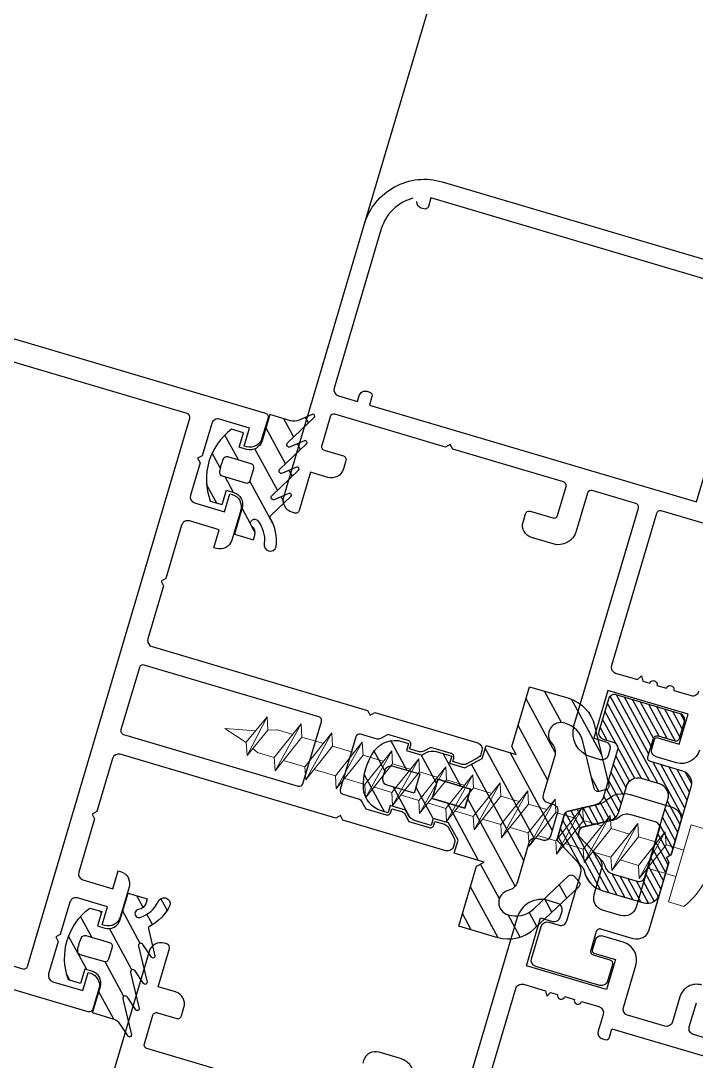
# Model space of a CAD drawing. Header units: millimetres. Extents: x 62878 to 70819, y -67946 to -61850.
# Drawn here: x 67807.5 to 67812.91, y -66171.2 to -66162.87 of the extents above; entities that cross this region are included whole.
import ezdxf

# ---------------------------------------------------------------- set-up
doc = ezdxf.new("R2010")
doc.units = ezdxf.units.MM
doc.layers.add('DOGRAMA', color=171, linetype='Continuous', lineweight=0)
pattern_1 = [(118.5057849383402, (67769.91463921414, -66271.59803106532), (-0.1395045678384407, -0.07576303882639554), [])]

# ---------------------------------------------------------------- blocks, each defined once
blk = doc.blocks.new('a2we')
at = {"lineweight": 5, "ltscale": 0.5}
for p, q in [((-196.0144480926461, -415.2868589025547), (-196.5925912144022, -417.2488821181558)), ((-196.0144480926461, -415.2868589025547), (-195.4639709594615, -417.7110762494052)), ((-197.5747968978259, -417.6063757508618), (-196.5747276986959, -417.2423803302317)), ((-196.5747276986959, -417.2423803302317), (-194.1582851917165, -418.2620245979042)), ((-194.1582851917165, -418.2620245979042), (-197.5747968978259, -417.6063757508618)), ((-195.1583543907882, -418.6260200186506), (-197.5747968978259, -417.6063757508618)), ((-196.8896500078097, -417.895480952812), (-197.0961171580722, -418.3448917148726)), ((-194.1582851917165, -418.2620245979042), (-195.1583543907882, -418.6260200186506)), ((-197.1143788935161, -419.7428166739272), (-197.1143788935161, -418.4283854465556)), ((-195.1583543907882, -418.6260200186506), (-194.9264251741961, -419.2953524503964)), ((-198.1144480926461, -420.1068120946153), (-197.1143788935161, -419.7428166739268)), ((-197.1143788935161, -419.7428166739268), (-193.9153324771005, -421.0399975355008)), ((-197.1143788935161, -419.7428166739268), (-193.9153324771005, -421.0399975355008)), ((-194.9154016761394, -420.634479622855), (-194.9154016761394, -419.3608343693425)), ((-194.9154016761721, -421.4039929561312), (-198.1144480926461, -420.1068120946153)), ((-193.9153324771005, -421.0399975355008), (-198.1144480926461, -420.1068120946153)), ((-197.1143788935161, -422.2969096404012), (-197.1143788935162, -420.512330007273)), ((-193.9153324771005, -421.0399975355008), (-194.9154016761721, -421.4039929561312)), ((-194.9154016761721, -423.1885725893157), (-194.9154016761721, -421.4039929561312)), ((-198.1144480926461, -422.6609050610894), (-197.1143788935161, -422.2969096404012)), ((-197.1143788935161, -422.2969096404012), (-193.9153324771005, -423.594090501975)), ((-197.1143788935161, -422.2969096404012), (-193.9153324771005, -423.594090501975)), ((-194.9154016761721, -423.9580859226053), (-198.1144480926461, -422.6609050610894)), ((-193.9153324771005, -423.594090501975), (-198.1144480926461, -422.6609050610894)), ((-197.1143788935161, -424.8510026068752), (-197.1143788935162, -423.0664229737469)), ((-193.9153324771005, -423.594090501975), (-194.9154016761721, -423.9580859226053)), ((-194.9154016761721, -425.7426655557898), (-194.9154016761721, -423.9580859226053)), ((-198.1144480926461, -425.2149980275636), (-197.1143788935161, -424.8510026068752)), ((-197.1143788935161, -424.8510026068752), (-193.9153324771005, -426.1481834684492)), ((-197.1143788935161, -424.8510026068752), (-193.9153324771005, -426.1481834684492)), ((-194.9154016761721, -426.5121788890793), (-198.1144480926461, -425.2149980275636)), ((-193.9153324771005, -426.1481834684492), (-198.1144480926461, -425.2149980275636)), ((-197.1143788935161, -427.3050955733496), (-197.1143788935162, -425.6205159402211)), ((-193.9153324771005, -426.1481834684492), (-194.9154016761721, -426.5121788890793)), ((-194.9154016761721, -428.1967585222638), (-194.9154016761721, -426.5121788890793)), ((-198.1144480926461, -427.669090994038), (-197.1143788935161, -427.3050955733496)), ((-197.1143788935161, -427.3050955733496), (-193.9153324771005, -428.6022764349236)), ((-197.1143788935161, -427.3050955733496), (-193.9153324771005, -428.6022764349236)), ((-194.9154016761721, -428.9662718555534), (-198.1144480926461, -427.669090994038)), ((-193.9153324771005, -428.6022764349236), (-198.1144480926461, -427.669090994038)), ((-197.1143788935161, -429.5591885398237), (-197.1143788935161, -428.0237477951896)), ((-193.9153324771005, -428.6022764349236), (-194.9154016761721, -428.9662718555534)), ((-194.9154016761721, -430.450851488738), (-194.9154016761721, -428.9662718555534)), ((-198.1144480926461, -429.9231839605702), (-197.1143788935161, -429.5591885398237)), ((-194.9154016761721, -431.2203648220857), (-198.1144480926461, -429.9231839605702)), ((-193.9153324771005, -430.8563694013976), (-198.1144480926461, -429.9231839605702)), ((-197.1143788935161, -429.5591885398237), (-193.9153324771005, -430.8563694013976)), ((-197.1143788935161, -429.5591885398237), (-193.9153324771005, -430.8563694013976)), ((-197.1143788935161, -431.8132815063559), (-197.1143788935161, -430.2778407616635)), ((-193.9153324771005, -430.8563694013976), (-194.9154016761721, -431.2203648220857)), ((-194.9154016761721, -432.7049444552304), (-194.9154016761721, -431.2203648220857)), ((-198.1144480926461, -432.177276926986), (-197.1143788935161, -431.8132815063559)), ((-194.9154016761721, -433.4744577885599), (-198.1144480926461, -432.177276926986)), ((-193.9153324771005, -433.1104623678716), (-198.1144480926461, -432.177276926986)), ((-197.1143788935161, -431.8132815063559), (-193.9153324771005, -433.1104623678716)), ((-197.1143788935161, -431.8132815063559), (-193.9153324771005, -433.1104623678716)), ((-197.1143788935161, -434.0673744728301), (-197.1143788935161, -432.5319337281958)), ((-193.9153324771005, -433.1104623678716), (-194.9154016761721, -433.4744577885599)), ((-198.1144480926461, -434.4313698935184), (-197.1143788935161, -434.0673744728301)), ((-197.1143788935161, -434.0673744728301), (-193.9153324771005, -435.364555334404)), ((-197.1143788935161, -434.0673744728301), (-193.9153324771005, -435.364555334404)), ((-194.9154016761721, -434.9590374217446), (-194.9154016761721, -433.4744577885599)), ((-194.9154016761721, -435.7285507550341), (-198.1144480926461, -434.4313698935184)), ((-193.9153324771005, -435.364555334404), (-198.1144480926461, -434.4313698935184)), ((-197.1143788935161, -436.3642339800811), (-197.1143788935161, -434.7860266946118)), ((-193.9153324771005, -435.364555334404), (-194.9154016761721, -435.7285507550341)), ((-194.9154016761721, -437.2558969289955), (-194.9154016761721, -435.7285507550341)), ((-198.1144480926461, -436.7282294008277), (-197.1143788935161, -436.3642339800811)), ((-194.9154016761721, -438.0254102623434), (-198.1144480926461, -436.7282294008277)), ((-193.9153324771005, -437.6614148416551), (-198.1144480926461, -436.7282294008277)), ((-197.1143788935161, -436.3642339800811), (-193.9153324771005, -437.6614148416551)), ((-197.1143788935161, -436.3642339800811), (-193.9153324771005, -437.6614148416551)), ((-197.1143788935161, -438.6610934873901), (-197.1143788935161, -437.1337473134849)), ((-193.9153324771005, -437.6614148416551), (-194.9154016761721, -438.0254102623434)), ((-194.9154016761721, -439.5527564362646), (-194.9154016761721, -438.0254102623434)), ((-198.1144480926461, -439.0250889080787), (-197.1143788935161, -438.6610934873901)), ((-194.9154016761721, -440.3222697695944), (-198.1144480926461, -439.0250889080787)), ((-193.9153324771005, -439.9582743489061), (-198.1144480926461, -439.0250889080787)), ((-197.1143788935161, -438.6610934873901), (-193.9153324771005, -439.9582743489061)), ((-197.1143788935161, -438.6610934873901), (-193.9153324771005, -439.9582743489061)), ((-197.1143788935161, -440.9579529946993), (-197.1143788935161, -439.430606820736)), ((-193.9153324771005, -439.9582743489061), (-194.9154016761721, -440.3222697695944)), ((-194.9154016761721, -441.849615943574), (-194.9154016761721, -440.3222697695944)), ((-198.1144480926461, -441.3219484153295), (-197.1143788935161, -440.9579529946993)), ((-194.9154016761721, -442.6191292769035), (-198.1144480926461, -441.3219484153295)), ((-193.9153324771005, -442.2551338562151), (-198.1144480926461, -441.3219484153295)), ((-197.1143788935161, -440.9579529946993), (-193.9153324771005, -442.2551338562151)), ((-197.1143788935161, -443.2537258831643), (-197.1143788935161, -441.7274663280053)), ((-193.9153324771005, -442.2551338562151), (-194.9154016761721, -442.6191292769035)), ((-198.1144480926461, -443.6177213039109), (-197.1143788935161, -443.2537258831643)), ((-197.1143788935161, -443.2537258831643), (-193.9153324771005, -444.5509067447383)), ((-194.9154016761721, -444.1453888320787), (-194.9154016761721, -442.6191292769035)), ((-194.9154016761721, -444.9149021654266), (-198.1144480926461, -443.6177213039109)), ((-193.9153324771005, -444.5509067447383), (-198.1144480926461, -443.6177213039109)), ((-197.1143788935161, -445.5538642814245), (-197.1143788935161, -444.0232392165685)), ((-193.9153324771005, -444.5509067447383), (-194.9154016761721, -444.9149021654266)), ((-194.9154016761721, -446.4455272302989), (-194.9154016761721, -444.9149021654266)), ((-198.1144480926461, -445.9178597020545), (-197.1143788935161, -445.5538642814245)), ((-193.9153324771005, -446.8510451429402), (-198.1144480926461, -445.9178597020545)), ((-194.9154016761721, -447.2150405636282), (-198.1144480926461, -445.9178597020545)), ((-197.1143788935161, -445.5538642814245), (-193.9153324771005, -446.8510451429402)), ((-197.1143788935161, -445.5538642814245), (-193.9153324771005, -446.8510451429402)), ((-197.1143788935161, -447.8540026795677), (-197.1143788935161, -446.3233776147298)), ((-193.9153324771005, -446.8510451429402), (-194.9154016761721, -447.2150405636282)), ((-194.9154016761721, -448.7456656284821), (-194.9154016761721, -447.2150405636282)), ((-197.1143788935161, -447.8540026795677), (-198.1144480926461, -448.2179981003141)), ((-194.9154016761721, -449.5151789618299), (-198.1144480926461, -448.2179981003141)), ((-198.1144480926461, -448.2179981003141), (-193.9153324771005, -449.1511835411412)), ((-193.9153324771005, -449.1511835411412), (-197.1143788935161, -447.8540026795677)), ((-197.1143788935161, -450.1541410778275), (-197.1143788935161, -448.6235160129718)), ((-193.9153324770423, -449.1511835411412), (-194.9154016761721, -449.5151789618299)), ((-194.9154016761723, -451.0458040266858), (-194.9154016761721, -449.5151789618299)), ((-198.1144480926461, -450.5181364984577), (-197.1143788935161, -450.1541410778275)), ((-194.9154016761721, -451.8153173600317), (-198.1144480926461, -450.5181364984577)), ((-193.9153324770423, -451.4513219393434), (-198.1144480926461, -450.5181364984577)), ((-197.1143788935161, -450.1541410778275), (-193.9153324770423, -451.4513219393434)), ((-197.1143788935161, -453.2868589025547), (-197.1143788935162, -450.9236544111328)), ((-193.9153324770423, -451.4513219393434), (-194.9154016761721, -451.8153173600317)), ((-194.9154016761721, -453.2868589025547), (-194.9154016761721, -451.8153173600317)), ((-192.7980524524961, -453.2868589025547), (-199.230843732796, -453.2868589025547)), ((-199.230843732796, -454.5827171301502), (-199.230843732796, -453.2868589025547)), ((-192.7980524524961, -454.5827171301502), (-192.7980524524961, -453.2868589025547))]:
    blk.add_line(p, q, dxfattribs=at)
blk.add_lwpolyline([(-196.4690204826777, -455.6637351848848), (-196.1125089353335, -455.3998333582319), (-195.9163872499585, -455.3998333582319), (-195.5598757026143, -455.6637351848848)], dxfattribs=at)
for centre, radius, start, end in [((-196.9143788935627, -418.4283854465556), 0.2, 155.3251238657465, 180), ((-195.115401676151, -419.3608343693425), 0.2, 0, 19.11162363728389), ((-195.6603624057317, -449.5292358589606), 6.187568978619671, 234.757305859688, 262.4904896380407), ((-196.3685337795604, -449.5292358589606), 6.187568978619673, 277.5095103619591, 305.2426941403116)]:
    blk.add_arc(centre, radius, start, end, dxfattribs=at)

msp = doc.modelspace()

# ---------------------------------------------------------------- hatches: boundary and pattern name
at = {"layer": 'DOGRAMA', "lineweight": -2}
h = msp.add_hatch(dxfattribs=at)
h.set_pattern_fill('ANSI31', color=256, scale=0.05, angle=73.50578493834035, style=0)
h.set_pattern_definition(pattern_1)
edge = h.paths.add_edge_path()
edge.add_arc((67809.68961592056, -66165.9777249151), 0.09999999992222955, 253.5057849337784, 293.5057849342465, ccw=False)
edge.add_line((67809.6612240671, -66166.07360975561), (67809.49526852008, -66166.02446970859))
edge.add_line((67809.49526852008, -66166.02446970859), (67809.43280644243, -66166.23541635787))
edge.add_arc((67809.33692160182, -66166.20702450436), 0.1000000000287398, 253.50578493435978, 343.50578492636527, ccw=False)
edge.add_line((67809.30852974832, -66166.30290934497), (67809.25099884399, -66166.2858742329))
edge.add_line((67809.25099884399, -66166.2858742329), (67809.28506906817, -66166.17081242421))
edge.add_line((67809.28506906817, -66166.17081242421), (67809.18918422761, -66166.14242057072))
edge.add_arc((67809.48754802952, -66166.54364250645), 0.5000000000065676, 126.6358872901289, 200.3756825817222)
edge.add_line((67809.01883310667, -66166.71772961428), (67809.11471794726, -66166.74612146775))
edge.add_line((67809.11471794726, -66166.74612146775), (67809.14878817147, -66166.63105965902))
edge.add_line((67809.14878817147, -66166.63105965902), (67809.20631907583, -66166.64809477112))
edge.add_arc((67809.17792722235, -66166.7439796117), 0.0999999999786175, -16.494215064747323, 73.50578493525268, ccw=False)
edge.add_line((67809.27381206292, -66166.77237146518), (67809.21134998524, -66166.9833181145))
edge.add_line((67809.21134998524, -66166.9833181145), (67809.36426233986, -66167.02859602432))
edge.add_line((67809.36426233986, -66167.02859602432), (67809.37547127166, -66166.99074126991))
edge.add_arc((67809.31314612529, -66166.97228656508), 0.06500000000156753, 343.5057848824346, 411.9151203902373)
edge.add_arc((67809.37340371912, -66166.89539542605), 0.03268943071076953, 38.07550580081181, 231.9151204704017, ccw=False)
edge.add_arc((67809.20996002339, -66167.02681267628), 0.2424115900458123, -6.80352085671791, 38.703251548721994, ccw=False)
edge.add_arc((67809.49899252698, -66167.06846095753), 0.05002797728253574, 165.0203900074541, 342.5336263049765)
edge.add_arc((67809.1774307307, -66167.04045052553), 0.3717812401446631, 353.3542853614044, 390.0058058513654)
edge.add_arc((67809.51794172946, -66166.84707029485), 0.01999999997603358, 133.5057850011289, 201.891447896467, ccw=False)
edge.add_line((67809.50417317325, -66166.83256419755), (67809.66376804523, -66166.6810836915))
edge.add_arc((67809.65344162805, -66166.6702041185), 0.01500000000583221, 313.5057850233364, 473.5057850326466)
edge.add_line((67809.64745900314, -66166.65644882138), (67809.53455220428, -66166.70555565036))
edge.add_arc((67809.5265753711, -66166.68721525418), 0.01999999999477411, 133.505784915031, 293.50578493956186, ccw=False)
edge.add_line((67809.51280681489, -66166.67270915683), (67809.72623012285, -66166.47013704223))
edge.add_arc((67809.71590370571, -66166.4592574692), 0.01499999999688753, 313.5057848258585, 473.5057849085336)
edge.add_line((67809.70992108084, -66166.44550217206), (67809.59701428196, -66166.49460900108))
edge.add_arc((67809.58903744878, -66166.47626860486), 0.0200000000214629, 133.505784973967, 293.5057849063079, ccw=False)
edge.add_line((67809.57526889256, -66166.46176250753), (67809.78869220051, -66166.25919039291))
edge.add_arc((67809.77836578336, -66166.24831081992), 0.01499999998579632, 313.5057849427054, 473.5057848575618)
edge.add_line((67809.7723831585, -66166.23455552278), (67809.65947635962, -66166.28366235178))
edge.add_arc((67809.65149952646, -66166.2653219556), 0.0199999999889702, 133.5057848545578, 293.50578490133296, ccw=False)
edge.add_line((67809.63773097028, -66166.25081585825), (67809.85115427818, -66166.04824374363))
edge.add_arc((67809.84082786104, -66166.03736417061), 0.01499999999688753, 313.5057848258585, 473.5057849085336)
edge.add_line((67809.83484523617, -66166.02360887347), (67809.72950008643, -66166.06942689598))
edge = h.paths.add_edge_path(flags=16)
edge.add_line((67809.11331491469, -66166.5162641247), (67809.30183031774, -66166.57208422796))
edge.add_arc((67809.31034787378, -66166.5433187758), 0.02999999997338046, 253.505784938319, 343.505784938319)
edge.add_line((67809.33911332593, -66166.55183633184), (67809.36750517943, -66166.45595149124))
edge.add_arc((67809.33873972723, -66166.44743393519), 0.03000000001937126, 343.5057849353427, 433.5057849353427)
edge.add_line((67809.34725728328, -66166.41866848299), (67809.1587418803, -66166.36284837978))
edge.add_arc((67809.1502243242, -66166.39161383199), 0.03000000004571902, 73.50578486328814, 155.7393506955099)
edge.add_arc((67809.48754802941, -66166.54364250638), 0.3999999999514723, 155.7393507710862, 171.2722191070513)
edge.add_arc((67809.12183247073, -66166.48749867249), 0.03000000001860642, 171.2722191614472, 253.5057849698818)
h = msp.add_hatch(dxfattribs=at)
h.set_pattern_fill('ANSI31', color=256, scale=0.05, angle=73.50578493834035, style=0)
h.set_pattern_definition(pattern_1)
edge = h.paths.add_edge_path(flags=16)
edge.add_arc((67810.4490998509, -66168.94548451819), 0.05000000000404103, 163.5057849616035, 253.5057849663379, ccw=False)
edge.add_line((67810.4011574306, -66168.93128859147), (67810.41819254271, -66168.8737576871))
edge.add_arc((67810.46613496299, -66168.88795361383), 0.04999999997613487, 73.50578492489097, 163.5057849568691, ccw=False)
edge.add_line((67810.48033088974, -66168.84001119355), (67810.69607178104, -66168.90389286388))
edge.add_line((67810.69607178104, -66168.90389286388), (67810.6506448155, -66169.05730860886))
edge.add_line((67810.6506448155, -66169.05730860886), (67810.43490392418, -66168.9934269385))
h.paths.add_polyline_path([(67810.7944720764, -66169.09989638907), (67810.83989904198, -66168.94648064412), (67811.1035823536, -66169.02455824122), (67811.05815538803, -66169.17797398615)], flags=16)
edge = h.paths.add_edge_path()
edge.add_arc((67810.49630204211, -66168.83431113315), 0.1999999999904152, 73.50578493362269, 144.0720038200818, ccw=False)
edge.add_line((67810.5530857491, -66168.64254145198), (67810.60707317051, -66168.65852732574))
edge.add_line((67810.60707317051, -66168.65852732574), (67810.59003805838, -66168.71605823011))
edge.add_line((67810.59003805838, -66168.71605823011), (67810.71304322736, -66168.75248051246))
edge.add_line((67810.71304322736, -66168.75248051246), (67810.75120944285, -66168.73175295843))
edge.add_arc((67810.79893419176, -66168.81962985161), 0.1000000000705205, 73.50578494146151, 118.50578494012899, ccw=False)
edge.add_line((67810.82732604526, -66168.72374501095), (67810.95225859663, -66168.76073799828))
edge.add_line((67810.95225859663, -66168.76073799828), (67810.93522348456, -66168.81826890264))
edge.add_line((67810.93522348456, -66168.81826890264), (67811.05822865348, -66168.85469118501))
edge.add_line((67811.05822865348, -66168.85469118501), (67811.197065268, -66168.77929090259))
edge.add_line((67811.197065268, -66168.77929090259), (67811.2278091796, -66168.67546270172))
edge.add_line((67811.2278091796, -66168.67546270172), (67811.46752128113, -66168.74644233544))
edge.add_line((67811.46752128113, -66168.74644233544), (67811.43377478755, -66168.68430398837))
edge.add_line((67811.43377478755, -66168.68430398837), (67811.57573405499, -66168.20487978542))
edge.add_line((67811.57573405499, -66168.20487978542), (67811.8890783925, -66168.29766219466))
edge.add_arc((67811.80390283205, -66168.58531671643), 0.2999999999916648, 13.505784937839792, 73.50578493840902, ccw=False)
edge.add_line((67812.09560673565, -66168.51525365468), (67812.21034249931, -66168.99295002293))
edge.add_arc((67812.18117210893, -66168.99995632909), 0.03000000001352556, -76.49421510302642, 13.505784896973694, ccw=False)
edge.add_line((67812.18817841509, -66169.02912671947), (67812.12983763439, -66169.04313933181))
edge.add_arc((67812.1228313282, -66169.01396894145), 0.03000000000617307, 193.5057849510208, 283.5057849575115, ccw=False)
edge.add_line((67812.09366093783, -66169.02097524764), (67812.00319573074, -66168.64432807577))
edge.add_arc((67811.80872646166, -66168.6910367836), 0.2000000000030296, 13.50578493583959, 75.42538227566759)
edge.add_arc((67811.82615298673, -66168.59190506896), 0.09999999998971092, 70.79093733331281, 223.5057849382979)
edge.add_arc((67811.68109201342, -66168.72959063112), 0.100000000013419, -16.494215017673014, 43.50578497970679, ccw=False)
edge.add_line((67811.77697685403, -66168.75798248453), (67811.6841937193, -66169.07132927196))
edge.add_arc((67811.7321361396, -66169.08552519866), 0.04999999999990947, 163.505784982327, 253.505784982327)
edge.add_line((67811.7179402129, -66169.13346761897), (67811.76586837968, -66169.14765932522))
edge.add_arc((67811.75167245296, -66169.19560174551), 0.04999999999008795, -16.494215054385506, 73.50578496160352, ccw=False)
edge.add_line((67811.79961487325, -66169.20979767224), (67811.74283116624, -66169.40156735343))
edge.add_arc((67811.69488874593, -66169.38737142671), 0.05000000000404103, 253.5057849663379, 343.50578496633796, ccw=False)
edge.add_line((67811.68069281921, -66169.43531384702), (67811.63276465243, -66169.42112214077))
edge.add_arc((67811.61856872568, -66169.4690645611), 0.05000000002625723, 73.50578493909426, 163.5057849231052)
edge.add_line((67811.57062630536, -66169.45486863433), (67811.47784317072, -66169.7682154217))
edge.add_arc((67811.38195833014, -66169.7398235682), 0.09999999999670213, 283.505784931786, 343.5057849296254, ccw=False)
edge.add_arc((67811.42866703797, -66169.9342928373), 0.1000000000173635, 103.5057849379459, 256.2206325363982)
edge.add_arc((67811.46802421985, -66169.84165487073), 0.1999999999777871, 251.5861876029127, 313.5057849469077)
edge.add_line((67811.60570978196, -66169.98671584405), (67811.88666319748, -66169.72004709058))
edge.add_arc((67811.90731603181, -66169.74180623659), 0.03000000001273768, 43.50578496491289, 133.5057849447552, ccw=False)
edge.add_line((67811.92907517782, -66169.72115340225), (67811.97038084645, -66169.76467169428))
edge.add_arc((67811.94862170046, -66169.78532452857), 0.02999999997212928, -46.49421511571802, 43.50578490341479, ccw=False)
edge.add_line((67811.96927453474, -66169.80708367458), (67811.6129452264, -66170.14529594478))
edge.add_arc((67811.40641688324, -66169.92770448474), 0.3000000000150329, 253.5057849399872, 313.50578493829795, ccw=False)
edge.add_line((67811.32124132279, -66170.21535900654), (67811.0078969853, -66170.12257659729))
edge.add_line((67811.0078969853, -66170.12257659729), (67811.1498562527, -66169.6431523943))
edge.add_line((67811.1498562527, -66169.6431523943), (67811.21199459973, -66169.60940590074))
edge.add_line((67811.21199459973, -66169.60940590074), (67810.97228249823, -66169.53842626706))
edge.add_line((67810.97228249823, -66169.53842626706), (67811.00302640989, -66169.43459806619))
edge.add_line((67811.00302640989, -66169.43459806619), (67810.92762612746, -66169.29576145172))
edge.add_line((67810.92762612746, -66169.29576145172), (67810.80462095849, -66169.25933916938))
edge.add_line((67810.80462095849, -66169.25933916938), (67810.78758584641, -66169.31687007374))
edge.add_line((67810.78758584641, -66169.31687007374), (67810.66265329503, -66169.2798770864))
edge.add_arc((67810.69104514855, -66169.18399224582), 0.1000000000008337, 208.5057849227588, 253.5057849216309, ccw=False)
edge.add_line((67810.6031682554, -66169.23171699466), (67810.58244070134, -66169.19355077916))
edge.add_line((67810.58244070134, -66169.19355077916), (67810.45943553234, -66169.15712849685))
edge.add_line((67810.45943553234, -66169.15712849685), (67810.44240042026, -66169.21465940117))
edge.add_line((67810.44240042026, -66169.21465940117), (67810.38841299887, -66169.19867352741))
edge.add_arc((67810.44519670584, -66169.00690384622), 0.1999999999990942, 182.9395660567313, 253.50578493880352, ccw=False)
edge.add_arc((67810.71534077701, -66168.9930319025), 0.4705000000156521, 144.0720038220609, 182.9395660567317, ccw=False)
at = {"layer": 'DOGRAMA', "lineweight": -2, "ltscale": 5}
h = msp.add_hatch(dxfattribs=at)
h.set_pattern_fill('ANSI31', color=256, scale=0.015, angle=73.50578493834035, style=0)
h.set_pattern_definition([(118.5057849383402, (67769.91463921414, -66271.59803106532), (-0.0418513703515322, -0.02272891164791872), [])])
edge = h.paths.add_edge_path(flags=16)
edge.add_line((67811.97516932923, -66169.35191972734), (67811.96742484556, -66169.37807436314))
edge.add_arc((67811.99619029774, -66169.38659191919), 0.03000000000541819, 163.505784927452, 223.5057849245975)
edge.add_line((67811.97443115173, -66169.4072447535), (67812.15366908867, -66169.5960839404))
edge.add_arc((67812.08113860196, -66169.66492672138), 0.09999999997603042, 15.646826784059613, 43.50578489658159, ccw=False)
edge.add_arc((67812.27372709429, -66169.61098534017), 0.09999999997439912, 195.6468268287003, 253.5057849432473)
edge.add_line((67812.24533524082, -66169.70687018074), (67812.43728926434, -66169.76370847218))
edge.add_arc((67812.4514851911, -66169.71576605186), 0.05000000002625723, 253.5057849390942, 343.5057849390943)
edge.add_line((67812.49942761142, -66169.7299619786), (67812.68397465907, -66169.10671051474))
edge.add_arc((67812.58808981848, -66169.07831866127), 0.09999999998843902, 343.5057849456144, 433.5057849479817)
edge.add_line((67812.61648167195, -66168.98243382067), (67812.47247006875, -66168.939791456))
edge.add_arc((67812.44407821525, -66169.03567629661), 0.1000000000246083, 73.50578493435984, 163.5057849343598)
edge.add_line((67812.34819337464, -66169.00728444311), (67812.28820258958, -66169.20988505404))
edge.add_arc((67812.19231774897, -66169.18149320057), 0.1000000000163452, 283.5057849561073, 343.5057849503489, ccw=False)
edge.add_line((67812.21567210292, -66169.2787278351), (67811.9969284753, -66169.33126689304))
edge.add_arc((67812.00393478143, -66169.36043728345), 0.03000000003502755, 103.5057848299453, 163.505784828749)
edge = h.paths.add_edge_path()
edge.add_line((67812.52357540501, -66168.76719874293), (67812.5675827779, -66168.61857724))
edge.add_arc((67812.59634823004, -66168.62709479603), 0.02999999995529582, 73.50578495707668, 163.5057849570768, ccw=False)
edge.add_line((67812.60486578607, -66168.59832934389), (67812.73910456296, -66168.63807793875))
edge.add_arc((67812.747622119, -66168.60931248659), 0.02999999998733354, 253.5057849462097, 343.505784938319)
edge.add_line((67812.77638757115, -66168.61783004263), (67812.81613616603, -66168.4835912658))
edge.add_arc((67812.76819374574, -66168.46939533904), 0.05000000000248263, 343.5057849136364, 433.505784908902)
edge.add_line((67812.7823896725, -66168.42145291876), (67812.2694057753, -66168.26955650261))
edge.add_arc((67812.25520984856, -66168.3174989229), 0.04999999999421951, 73.50578494561447, 163.5057849408801)
edge.add_line((67812.20726742828, -66168.30330299617), (67812.13060942391, -66168.56219206576))
edge.add_arc((67812.17855184419, -66168.57638799252), 0.04999999998852955, 163.5057849089019, 253.5057849089019)
edge.add_line((67812.16435591743, -66168.6243304128), (67812.2458580319, -66168.64846348827))
edge.add_arc((67812.23166210519, -66168.69640590856), 0.04999999999008795, -16.494215054385506, 73.50578496160352, ccw=False)
edge.add_line((67812.27960452548, -66168.7106018353), (67812.16896339509, -66169.08425856601))
edge.add_arc((67812.07307855447, -66169.0558667125), 0.1000000000287398, 283.5057849278917, 343.50578492636527, ccw=False)
edge.add_line((67812.09643290838, -66169.15310134707), (67811.8776892808, -66169.205640405))
edge.add_arc((67811.88469558697, -66169.23481079537), 0.03000000001692407, 103.5057849239973, 163.5057849353427)
edge.add_line((67811.85593013477, -66169.22629323932), (67811.79900951829, -66169.41852529075))
edge.add_arc((67811.82777497043, -66169.42704284676), 0.02999999995116427, 163.5057849837252, 223.5057849809711)
edge.add_line((67811.80601582448, -66169.44769568105), (67811.99182838417, -66169.64346167402))
edge.add_arc((67811.91929789748, -66169.71230445523), 0.1000000001257629, 13.01711329018849, 43.505784999078685, ccw=False)
edge.add_arc((67812.21158874729, -66169.64473183375), 0.1999999999676757, 193.0171132199169, 253.5057849312554)
edge.add_line((67812.1548050403, -66169.83650151489), (67812.49058632475, -66169.93592758653))
edge.add_arc((67812.51897817825, -66169.84004274594), 0.09999999999670213, 253.5057849296254, 343.5057849296254)
edge.add_line((67812.61486301884, -66169.86843459944), (67812.69152102328, -66169.60954552983))
edge.add_line((67812.69152102328, -66169.60954552983), (67812.67127312708, -66169.57226252161))
edge.add_line((67812.67127312708, -66169.57226252161), (67812.70855613533, -66169.55201462547))
edge.add_line((67812.70855613533, -66169.55201462547), (67812.8703897002, -66169.00547103409))
edge.add_arc((67812.77450485958, -66168.97707918062), 0.1000000000163452, 343.5057849503489, 433.5057849503489)
edge.add_line((67812.80289671305, -66168.88119434), (67812.54382330115, -66168.80448175117))
edge.add_arc((67812.55234085719, -66168.77571629899), 0.03000000000128663, 163.505784927452, 253.50578495410042, ccw=False)
at = {"layer": 'DOGRAMA', "lineweight": -2}
h = msp.add_hatch(dxfattribs=at)
h.set_pattern_fill('ANSI31', color=256, scale=0.05, angle=73.50578493834035, style=0)
h.set_pattern_definition(pattern_1)
edge = h.paths.add_edge_path()
edge.add_arc((67808.21323953939, -66170.96373662585), 0.09999999999256444, 33.50578494434943, 73.50578494561447)
edge.add_line((67808.24163139286, -66170.86785178527), (67808.07567584582, -66170.81871173823))
edge.add_line((67808.07567584582, -66170.81871173823), (67808.1381379235, -66170.60776508895))
edge.add_arc((67808.0422530829, -66170.57937323547), 0.1000000000065236, 343.5057849399872, 433.5057849399872)
edge.add_line((67808.07064493638, -66170.48348839486), (67808.01311403204, -66170.46645328276))
edge.add_line((67808.01311403204, -66170.46645328276), (67807.97904380786, -66170.58151509147))
edge.add_line((67807.97904380786, -66170.58151509147), (67807.88315896728, -66170.55312323799))
edge.add_arc((67808.35187389006, -66170.3790361301), 0.4999999999694779, 126.63588729778041, 200.3756825902973, ccw=False)
edge.add_line((67808.05351008812, -66169.97781419444), (67808.1493949288, -66170.00620604792))
edge.add_line((67808.1493949288, -66170.00620604792), (67808.11532470462, -66170.12126785667))
edge.add_line((67808.11532470462, -66170.12126785667), (67808.17285560892, -66170.13830296874))
edge.add_arc((67808.20124746242, -66170.04241812816), 0.09999999999670213, 253.5057849296254, 343.5057849296254)
edge.add_line((67808.297132303, -66170.07080998165), (67808.35959438069, -66169.85986333233))
edge.add_line((67808.35959438069, -66169.85986333233), (67808.51250673528, -66169.90514124218))
edge.add_line((67808.51250673528, -66169.90514124218), (67808.50129780345, -66169.94299599661))
edge.add_arc((67808.43897265705, -66169.92454129185), 0.0650000000088159, 275.0964494402273, 343.50578495121465, ccw=False)
edge.add_arc((67808.44765066056, -66170.02184451447), 0.0326894307303511, 95.09644946114241, 288.9360640781679)
edge.add_arc((67808.38210997747, -66169.82262414861), 0.2424115900222609, 288.308318314354, 333.8150907226009)
edge.add_arc((67808.64722104021, -66169.94505981277), 0.05002797729027769, -15.522056414583403, 161.9911798701034, ccw=False)
edge.add_arc((67808.36225043534, -66169.79347377291), 0.3717812401679507, 297.00576401502235, 333.65728450460523, ccw=False)
edge.add_arc((67808.54257476146, -66170.14107525637), 0.01999999997139762, 125.1201219703215, 193.5057848623985)
edge.add_line((67808.52312783457, -66170.14574612712), (67808.57451636504, -66170.35969959355))
edge.add_arc((67808.55993116986, -66170.36320274662), 0.01499999999798878, -146.4942150756916, 13.505784876440828, ccw=False)
edge.add_line((67808.5474237185, -66170.37148306427), (67808.47945687268, -66170.26881888478))
edge.add_arc((67808.46278027089, -66170.27985930833), 0.01999999998634531, 33.5057849974238, 193.5057849434693)
edge.add_line((67808.443333344, -66170.28453017911), (67808.51205428735, -66170.57064624285))
edge.add_arc((67808.49746909217, -66170.57414939595), 0.01500000000478579, -146.49421504500788, 13.505784984535126, ccw=False)
edge.add_line((67808.48496164082, -66170.5824297136), (67808.41699479503, -66170.4797655341))
edge.add_arc((67808.40031819322, -66170.49080595761), 0.01999999998241321, 33.50578490488935, 193.5057849029339)
edge.add_line((67808.38087126633, -66170.49547682838), (67808.44959220971, -66170.78159289218))
edge.add_arc((67808.43500701453, -66170.78509604523), 0.01499999999459027, -146.49421512203952, 13.505784822393707, ccw=False)
edge.add_line((67808.42249956317, -66170.79337636287), (67808.35453271735, -66170.69071218336))
edge.add_arc((67808.33785611556, -66170.7017526069), 0.01999999997831235, 33.50578496266294, 193.5057849937406)
edge.add_line((67808.31840918868, -66170.70642347769), (67808.38713013197, -66170.99253954143))
edge.add_arc((67808.37254493682, -66170.99604269455), 0.01499999997988529, -146.4942150143243, 13.50578506454491, ccw=False)
edge.add_line((67808.36003748549, -66171.0043230122), (67808.29662254846, -66170.90853450817))
edge = h.paths.add_edge_path(flags=16)
edge.add_line((67808.02306774087, -66170.19824200355), (67808.21158314387, -66170.25406210679))
edge.add_arc((67808.20306558783, -66170.28282755894), 0.02999999997338046, -16.494215053790185, 73.50578493831898, ccw=False)
edge.add_line((67808.23183104, -66170.29134511498), (67808.20343918653, -66170.38722995558))
edge.add_arc((67808.17467373435, -66170.37871239954), 0.03000000000128663, 253.50578495410042, 343.5057849541004, ccw=False)
edge.add_line((67808.16615617831, -66170.40747785172), (67807.97764077527, -66170.35165774846))
edge.add_arc((67807.98615833133, -66170.3228922963), 0.02999999998164358, 171.2722190431317, 253.5057848850222, ccw=False)
edge.add_arc((67808.35187389005, -66170.37903613012), 0.3999999999459316, 155.7393507729865, 171.2722191091116, ccw=False)
edge.add_arc((67808.0145501848, -66170.22700745572), 0.02999999999844825, 73.50578489291291, 155.7393507233463, ccw=False)

# ---------------------------------------------------------------- linework, layer by layer
msp.add_line((67810.25406669403, -66164.49705085368), (67822.80434248374, -66122.11231559385), dxfattribs=at)
at = {"layer": 'DOGRAMA', "lineweight": -2, "ltscale": 0.5}
for points in [[(67799.35440138297, -66163.02172170182), (67809.46066358153, -66166.01422305914, -0.4142135623732619), (67809.48091147761, -66166.0515060674), (67809.43264532674, -66166.21451029637, -0.4142135623730951), (67809.30836863269, -66166.28200328349), (67809.28919166455, -66166.2763249128), (67809.33177944476, -66166.13249765192), (67809.09206734327, -66166.06151801819, 0.4142135623730951), (67809.02992899626, -66166.09526451176), (67808.95327099183, -66166.35415358134), (67808.91598798355, -66166.37440147749), (67808.93623587975, -66166.41168448573), (67808.8595778753, -66166.67057355531, 0.4142135623730951), (67808.89332436884, -66166.73271190235), (67809.13303647036, -66166.80369153609), (67809.17562425061, -66166.65986427516), (67809.19480121869, -66166.66554264586, -0.4142135623728953), (67809.26229420584, -66166.78981933995), (67809.19131457209, -66167.02953144143, -0.4142135623729619), (67809.067037878, -66167.09702442853), (67809.0478609099, -66167.09134605784), (67809.09044869011, -66166.94751879695), (67808.85073658865, -66166.87653916325, 0.4142135623731395), (67808.78859824163, -66166.91028565682), (67808.66172668096, -66167.33875572399), (67808.62444367271, -66167.3590036201), (67808.64469156886, -66167.39628662834), (67808.51887563351, -66167.82119164245, 0.4142135623730951), (67808.55262212706, -66167.88332998948), (67810.27854925775, -66168.39438335222), (67810.2987971539, -66168.43166636043), (67810.33608016212, -66168.41141846428), (67811.1606897912, -66168.65558840426, -0.4142135623730951), (67811.19443628474, -66168.71772675132), (67811.18612050342, -66168.7458107709, -0.1989123673795887), (67811.16204045752, -66168.77555329073), (67811.07416356442, -66168.82327803958, -0.1989123673797732), (67811.03610526322, -66168.82728201333), (67810.96007882332, -66168.80477030523), (67810.96859637942, -66168.77600485305, 0.4142135623730951), (67810.94834848329, -66168.73872184483), (67810.78534425425, -66168.69045569388), (67810.72897813829, -66168.72106736705, -0.1989123673797732), (67810.69091983708, -66168.72507134078), (67810.61489339723, -66168.70255963267), (67810.62341095324, -66168.67379418052, 0.4142135623729841), (67810.60316305708, -66168.63651117228), (67810.44015882813, -66168.58824502137), (67810.38379271215, -66168.6188566945, -0.1989123673797501), (67810.34573441098, -66168.62286066824), (67810.22176555076, -66168.58615303341, 0.4142135623729288), (67810.18448254257, -66168.60640092954), (67810.05955838722, -66169.02829422813, 0.4142135623725959), (67810.07980628338, -66169.06557723637), (67810.20377514354, -66169.10228487122, -0.1989123673796753), (67810.23351766338, -66169.12636491707), (67810.26412933652, -66169.18273103303), (67810.4271335655, -66169.23099718394, 0.4142135623736503), (67810.46441657377, -66169.21074928781), (67810.47293412975, -66169.18198383565), (67810.5489605697, -66169.20449554374, -0.1989123673797502), (67810.57870308944, -66169.2285755896), (67810.60931476267, -66169.28494170557), (67810.77231899163, -66169.33320785651, 0.4142135623732063), (67810.80960199988, -66169.31295996039), (67810.81811955592, -66169.28419450817), (67810.89414599584, -66169.30670621629, -0.1989123673796753), (67810.92388851562, -66169.33078626214), (67810.97161326453, -66169.41866315526, -0.1989123673797207), (67810.9756172382, -66169.45672145646), (67810.96730145687, -66169.48480547605, -0.4142135623730951), (67810.9051631098, -66169.51855196961), (67810.08055348074, -66169.27438202963), (67810.0603055846, -66169.23709902143), (67810.0230225764, -66169.25734691755), (67808.29709544571, -66168.74629355482, 0.4142135623730951), (67808.23495709867, -66168.78004004838), (67808.1091411633, -66169.20494506248), (67808.0718581551, -66169.2251929586), (67808.09210605123, -66169.26247596684), (67807.96523449055, -66169.69094603402, 0.4142135623730951), (67807.99898098409, -66169.75308438104), (67808.23869308559, -66169.82406401477), (67808.2812808658, -66169.68023675388), (67808.30045783386, -66169.68591512459, -0.4142135623729619), (67808.367950821, -66169.81019181864), (67808.29697118734, -66170.04990392011, -0.4142135623728953), (67808.17269449323, -66170.11739690723), (67808.15351752512, -66170.11171853654), (67808.1961053054, -66169.96789127564), (67807.95639320386, -66169.89691164193, 0.4142135623730951), (67807.8942548568, -66169.93065813549), (67807.81759685243, -66170.1895472051), (67807.78031384421, -66170.20979510124), (67807.80056174033, -66170.24707810947), (67807.72390373592, -66170.5059671791, 0.4142135623730951), (67807.7576502295, -66170.56810552611), (67807.99736233096, -66170.63908515981), (67808.03995011121, -66170.49525789892), (67808.05912707931, -66170.5009362696, -0.4142135623728953), (67808.12662006641, -66170.62521296371), (67808.07835391548, -66170.7882171927, -0.4142135623729288), (67808.04107090726, -66170.80846508882), (67797.9348087087, -66167.81596373151, -0.4142135623729288)], [(67812.93767239011, -66168.71244650155, -0.4142135623730951), (67812.75125734897, -66168.81368598218), (67812.58825311999, -66168.76541983127, -0.4142135623730951), (67812.55450662642, -66168.70328148424), (67812.57722010923, -66168.62657361176, -0.4142135623730951), (67812.60207544797, -66168.61307501433), (67812.77466816112, -66168.66418035059), (67812.84564779478, -66168.42446824913), (67812.2032193628, -66168.23424283079), (67812.08965194887, -66168.61778219318), (67812.18553678948, -66168.64617404663, -0.4142135623730951), (67812.21928328305, -66168.70831239368), (67812.20508735624, -66168.75625481395, -0.4142135623730951), (67812.14294900926, -66168.79000130754), (67812.06624113675, -66168.76728782475, -0.4142135623730951), (67811.93125516255, -66168.51873443658), (67812.44798689595, -66166.77363033778, 0.4142135623730951), (67812.42773899983, -66166.73634732953), (67812.07775933167, -66166.63271706432, 0.4142135623730951), (67812.04047632348, -66166.65296496048), (67811.9496223923, -66166.95979645036, -0.4142135623730951), (67811.76320735119, -66167.06103593102), (67811.59061463812, -66167.00993059477, -0.4142135623730951), (67811.52312165103, -66166.88565390068), (67811.52880002171, -66166.86647693256), (67811.54299594843, -66166.81853451226, -0.4142135623730951), (67811.58027895668, -66166.79828661612), (67811.76246015384, -66166.85223113773, 0.4142135623730951), (67811.79974316203, -66166.8319832416), (67811.86788361042, -66166.60185962419, 0.4142135623730951), (67811.84763571428, -66166.56457661596), (67810.9607009388, -66166.30195197124), (67810.94045304263, -66166.26466896299), (67810.90317003442, -66166.28491685913), (67810.01623525893, -66166.02229221439, 0.4142135623730951), (67809.97895225073, -66166.04254011055), (67809.91081180237, -66166.27266372796, 0.4142135623730951), (67809.93105969849, -66166.30994673619), (67810.08447544344, -66166.35537370176, -0.4142135623730951), (67810.10472333955, -66166.39265670998), (67810.09052741283, -66166.44059913028), (67810.08484904215, -66166.4597760984, -0.4142135623730951), (67809.96057234803, -66166.52726908552), (67809.82153932915, -66166.48610089796), (67809.730685398, -66166.79293238788, -0.4142135623730951), (67809.69340238982, -66166.81318028398), (67809.6742254217, -66166.80750191328, -0.4142135623730951), (67809.6067324346, -66166.68322521921), (67810.25406669403, -66164.49705085368, -0.4142135623730951), (67810.87545016446, -66164.15958591811), (67813.95335354749, -66165.070964415, -0.4142135623730951)], [(67810.6418355024, -66164.29087323905, 0.2621398995659221), (67810.38830547087, -66164.53679944853), (67810.01069381951, -66165.81206782843, 0.4142135623730951), (67810.04444031307, -66165.87420617549), (67810.19785605802, -66165.91963314106), (67810.21205198474, -66165.87169072079, -0.4142135623730951), (67810.27419033181, -66165.83794422721), (67810.29336729989, -66165.84362259791, -0.4142135623730951), (67810.31361519604, -66165.88090560613), (67810.29374089857, -66165.94802499456), (67812.91139704682, -66166.72312259469), (67813.40257611213, -66165.0643148524), (67810.78491996395, -66164.28921725227), (67810.76504566646, -66164.35633664069, -0.4142135623730951), (67810.72776265824, -66164.37658453682), (67810.7085856901, -66164.37090616612, -0.3618128521052944), (67810.67306077518, -66164.31768758247)], [(67812.95398565062, -66170.5945288264, 0.4142135623730951), (67812.77999827889, -66170.68901900835), (67812.72037538662, -66170.89037717361, -0.4142135623730951), (67812.65823703956, -66170.92412366715), (67812.36099403372, -66170.83610892134, -0.4142135623730951), (67812.32724754018, -66170.77397057433), (67812.42661902736, -66170.43837363225, 0.4142135623730951), (67812.3253795467, -66170.2519585911), (67812.1623753177, -66170.20369244022, 0.4142135623730951), (67812.10023697067, -66170.23743893376), (67812.07752348785, -66170.31414680621, 0.4142135623730951), (67812.09102208528, -66170.33900214505), (67812.26361479837, -66170.39010748129), (67812.19263516465, -66170.6298195828), (67811.55020673267, -66170.43959416445), (67811.66377414663, -66170.05605480206), (67811.7596589872, -66170.08444665557, 0.4142135623730951), (67811.82179733424, -66170.050700162), (67811.83599326099, -66170.0027577417, 0.4142135623730951), (67811.80224676747, -66169.94061939466), (67811.72553889494, -66169.91790591186, 0.4142135623730951), (67811.4769855068, -66170.05289188608), (67810.96025377336, -66171.79799598489, -0.4142135623730951)], [(67809.3984017997, -66171.36681341061), (67808.51146702419, -66171.10418876588, -0.4142135623730951), (67808.49121912807, -66171.06690575766), (67808.55935957642, -66170.83678214022, -0.4142135623730951), (67808.59664258463, -66170.81653424409), (67808.75005832958, -66170.86196120968, 0.4142135623730951), (67808.78734133784, -66170.84171331355), (67808.8015372646, -66170.79377089323), (67808.80721563529, -66170.77459392512, 0.4142135623730951), (67808.73972264814, -66170.65031723105), (67808.60068962931, -66170.60914904349), (67808.6915435605, -66170.30231755358, 0.4142135623730951), (67808.67129566433, -66170.26503454536), (67808.65211869622, -66170.25935617468, 0.4142135623730951), (67808.52784200214, -66170.32684916176), (67807.8805077427, -66172.51302352732, 0.4142135623730951)], [(67813.53078908895, -66171.1824895339), (67812.88836065697, -66170.9922641155, -0.4142135623730951), (67812.85461416343, -66170.9301257685), (67812.9113978704, -66170.73835608728)], [(67810.643597132, -66171.37049911768, 0.4142135623730951), (67810.54235765131, -66171.18408407655), (67810.36976493828, -66171.13297874028, 0.4142135623730951), (67810.24548824417, -66171.20047172741), (67810.23980987348, -66171.2196486955)]]:
    msp.add_lwpolyline(points, format="xyb", dxfattribs=at)
for points in [[(67801.60453222094, -66163.87571889853), (67801.26893527884, -66163.77634741135), (67799.47588875977, -66163.24541975115, 0.4142135623730953), (67799.43860575151, -66163.26566764728), (67798.13825886193, -66167.65719334647, 0.4142135623730951), (67798.15850675802, -66167.69447635474), (67799.95155327712, -66168.2254040149), (67800.28715021918, -66168.3247755021), (67807.51686719997, -66170.46552125487, 0.4142135623730951), (67807.55415020822, -66170.44527335872), (67808.85449709784, -66166.05374765953, 0.4142135623722071), (67808.8342492017, -66166.01646465131)], [(67812.52357540501, -66168.76719874293), (67812.5675827779, -66168.61857724, -0.4142135623730951), (67812.60486578607, -66168.59832934389), (67812.73910456296, -66168.63807793875, 0.4142135623730951), (67812.77638757115, -66168.61783004263), (67812.81613616603, -66168.4835912658, 0.4142135623730951), (67812.7823896725, -66168.42145291876), (67812.2694057753, -66168.26955650261, 0.4142135623730951), (67812.20726742828, -66168.30330299617), (67812.13060942391, -66168.56219206576, 0.4142135623730951), (67812.16435591743, -66168.6243304128), (67812.2458580319, -66168.64846348827, -0.4142135623730951), (67812.27960452548, -66168.7106018353), (67812.16896339509, -66169.08425856601, -0.2679491924311303), (67812.09643290838, -66169.15310134707), (67811.8776892808, -66169.205640405, 0.2679491924310549), (67811.85593013477, -66169.22629323932), (67811.79900951829, -66169.41852529075, 0.2679491924311364), (67811.80601582448, -66169.44769568105), (67811.99182838417, -66169.64346167402, -0.1338222992157564), (67812.01672818082, -66169.68978024797, 0.2702358223096737), (67812.1548050403, -66169.83650151489), (67812.49058632475, -66169.93592758653, 0.4142135623730951), (67812.61486301884, -66169.86843459944), (67812.69152102328, -66169.60954552983), (67812.67127312708, -66169.57226252161), (67812.70855613533, -66169.55201462547), (67812.8703897002, -66169.00547103409, 0.4142135623730951), (67812.80289671305, -66168.88119434), (67812.54382330115, -66168.80448175117, -0.4142135623731091)], [(67811.97516932923, -66169.35191972734), (67811.96742484556, -66169.37807436314, 0.2679491924311364), (67811.97443115173, -66169.4072447535), (67812.15366908867, -66169.5960839404, -0.1221599187188834), (67812.17743284814, -66169.63795603081, 0.2579611168298657), (67812.24533524082, -66169.70687018074), (67812.43728926434, -66169.76370847218, 0.4142135623730951), (67812.49942761142, -66169.7299619786), (67812.68397465907, -66169.10671051474, 0.4142135623730951), (67812.61648167195, -66168.98243382067), (67812.47247006875, -66168.939791456, 0.4142135623730951), (67812.34819337464, -66169.00728444311), (67812.28820258958, -66169.20988505404, -0.2679491924311186), (67812.21567210292, -66169.2787278351), (67811.9969284753, -66169.33126689304, 0.2679491924310675)], [(67812.10909347303, -66170.16698526964), (67812.0650861001, -66170.31560677258, 0.4142135623730951), (67812.08533399625, -66170.35288978078), (67812.21957277309, -66170.39263837565, -0.4142135623730951), (67812.2398206692, -66170.4299213839), (67812.20007207431, -66170.5641601607, -0.4142135623730951), (67812.1379337273, -66170.59790665426), (67811.62494983012, -66170.44601023813, -0.4142135623730951), (67811.59120333655, -66170.38387189111), (67811.66786134095, -66170.12498282151, -0.4142135623730951), (67811.72999968797, -66170.09123632793), (67811.81150180251, -66170.11536940341, 0.4142135623730951), (67811.87364014956, -66170.08162290986), (67811.98428127996, -66169.70796617915, 0.2679491924311303), (67811.960926926, -66169.6107315446), (67811.80605495337, -66169.4475635351, -0.2679491924310549), (67811.79904864721, -66169.41839314478), (67811.85596926365, -66169.22616109338, -0.2679491924311364), (67811.87772840966, -66169.20550825904), (67812.14017301268, -66169.14247285844, 0.1338222992157564), (67812.18627753586, -66169.1171789244, -0.2702358223096737), (67812.3819789971, -66169.06929064418), (67812.71776028152, -66169.16871671582, -0.4142135623730951), (67812.78525326864, -66169.29299340992), (67812.70859526421, -66169.55188247953), (67812.67131225603, -66169.57213037564), (67812.69156015213, -66169.60941338389), (67812.5297265873, -66170.15595697526, -0.4142135623730951), (67812.40544989318, -66170.22344996237), (67812.14637648124, -66170.1467373735, 0.4142135623731091)], [(67811.96746397446, -66169.3779422172), (67811.97520845814, -66169.35178758137, -0.2679491924311364), (67811.99696760421, -66169.33113474707), (67812.25012610573, -66169.2703297338, 0.1221599187188834), (67812.29285676772, -66169.24814688585, -0.2579611168298657), (67812.38733363716, -66169.22731383183), (67812.57928766072, -66169.28415212325, -0.4142135623730951), (67812.61303415424, -66169.34629047026), (67812.42848710663, -66169.96954193413, -0.4142135623730951), (67812.30421041249, -66170.03703492123), (67812.16019880927, -66169.99439255656, -0.4142135623730951), (67812.09270582217, -66169.8701158625), (67812.15269660723, -66169.66751525157, 0.2679491924311186), (67812.12934225332, -66169.57028061706), (67811.9744702806, -66169.40711260756, -0.2679491924310675)]]:
    msp.add_lwpolyline(points, format="xyb", close=True, dxfattribs=at)
at = {"layer": 'DOGRAMA', "lineweight": -2}
for points in [[(67809.72950008643, -66166.06942689598, -0.176326980708443), (67809.6612240671, -66166.07360975561), (67809.49526852008, -66166.02446970859), (67809.43280644243, -66166.23541635787, -0.4142135623726288), (67809.30852974832, -66166.30290934497), (67809.25099884399, -66166.2858742329), (67809.28506906817, -66166.17081242421), (67809.18918422761, -66166.14242057072, 0.3333333333332321), (67809.01883310667, -66166.71772961428), (67809.11471794726, -66166.74612146775), (67809.14878817147, -66166.63105965902), (67809.20631907583, -66166.64809477112, -0.4142135623730951), (67809.27381206292, -66166.77237146518), (67809.21134998524, -66166.9833181145), (67809.36426233986, -66167.02859602432), (67809.37547127166, -66166.99074126991, 0.3076847592325163), (67809.35323995707, -66166.92112520608, -1.128701775594264), (67809.39913679764, -66166.87523587373, -0.2012120834862478), (67809.45066460683, -66167.05552996199, 0.9785310008383128), (67809.54671387767, -66167.08347665584, 0.1612998685773607), (67809.49938389115, -66166.8545272806, -0.3075716929248266), (67809.50417317325, -66166.83256419755), (67809.66376804523, -66166.6810836915, 0.8390996311771568), (67809.64745900314, -66166.65644882138), (67809.53455220428, -66166.70555565036, -0.8390996311749109), (67809.51280681489, -66166.67270915683), (67809.72623012285, -66166.47013704223, 0.8390996311813727), (67809.70992108084, -66166.44550217206), (67809.59701428196, -66166.49460900108, -0.8390996311751685), (67809.57526889256, -66166.46176250753), (67809.78869220051, -66166.25919039291, 0.8390996311750223), (67809.7723831585, -66166.23455552278), (67809.65947635962, -66166.28366235178, -0.8390996311790603), (67809.63773097028, -66166.25081585825), (67809.85115427818, -66166.04824374363, 0.8390996311813727), (67809.83484523617, -66166.02360887347)], [(67809.11331491469, -66166.5162641247), (67809.30183031774, -66166.57208422796, 0.414213562374205), (67809.33911332593, -66166.55183633184), (67809.36750517943, -66166.45595149124, 0.4142135623730951), (67809.34725728328, -66166.41866848299), (67809.1587418803, -66166.36284837978, 0.3750467088372598), (67809.12287375348, -66166.37928718266, 0.0678788880673013), (67809.09217985783, -66166.48294646977, 0.3750467088370437)], [(67810.33435103667, -66168.7169575144, -0.3180171180317411), (67810.5530857491, -66168.64254145198), (67810.60707317051, -66168.65852732574), (67810.59003805838, -66168.71605823011), (67810.71304322736, -66168.75248051246), (67810.75120944285, -66168.73175295843, -0.198912367379756), (67810.82732604526, -66168.72374501095), (67810.95225859663, -66168.76073799828), (67810.93522348456, -66168.81826890264), (67811.05822865348, -66168.85469118501), (67811.197065268, -66168.77929090259), (67811.2278091796, -66168.67546270172), (67811.46752128113, -66168.74644233544), (67811.43377478755, -66168.68430398837), (67811.57573405499, -66168.20487978542), (67811.8890783925, -66168.29766219466, -0.2679491924317952), (67812.09560673565, -66168.51525365468), (67812.21034249931, -66168.99295002293, -0.4142135623735607), (67812.18817841509, -66169.02912671947), (67812.12983763439, -66169.04313933181, -0.4142135623726812), (67812.09366093783, -66169.02097524764), (67812.00319573074, -66168.64432807577, 0.2769467766270159), (67811.85905458851, -66168.49747263492, 0.7863209524829787), (67811.75362250005, -66168.66074785001, -0.2679491924310053), (67811.77697685403, -66168.75798248453), (67811.6841937193, -66169.07132927196, 0.4142135623730951), (67811.7179402129, -66169.13346761897), (67811.76586837968, -66169.14765932522, -0.4142135623730951), (67811.79961487325, -66169.20979767224), (67811.74283116624, -66169.40156735343, -0.4142135623730951), (67811.68069281921, -66169.43531384702), (67811.63276465243, -66169.42112214077, 0.4142135623730133), (67811.57062630536, -66169.45486863433), (67811.47784317072, -66169.7682154217, -0.2679491924310054), (67811.40531268404, -66169.83705820274, 0.7863209524829787), (67811.40484866485, -66170.03141484871, 0.2769467766270156), (67811.60570978196, -66169.98671584405), (67811.88666319748, -66169.72004709058, -0.4142135623726812), (67811.92907517782, -66169.72115340225), (67811.97038084645, -66169.76467169428, -0.4142135623735606), (67811.96927453474, -66169.80708367458), (67811.6129452264, -66170.14529594478, -0.2679491924317952), (67811.32124132279, -66170.21535900654), (67811.0078969853, -66170.12257659729), (67811.1498562527, -66169.6431523943), (67811.21199459973, -66169.60940590074), (67810.97228249823, -66169.53842626706), (67811.00302640989, -66169.43459806619), (67810.92762612746, -66169.29576145172), (67810.80462095849, -66169.25933916938), (67810.78758584641, -66169.31687007374), (67810.66265329503, -66169.2798770864, -0.1989123673796753), (67810.6031682554, -66169.23171699466), (67810.58244070134, -66169.19355077916), (67810.45943553234, -66169.15712849685), (67810.44240042026, -66169.21465940117), (67810.38841299887, -66169.19867352741, -0.3180171180316094), (67810.2454598695, -66169.01716036654, -0.1712365548905719)], [(67810.43490392418, -66168.9934269385, -0.4142135623730951), (67810.4011574306, -66168.93128859147), (67810.41819254271, -66168.8737576871, -0.4142135623730951), (67810.48033088974, -66168.84001119355), (67810.69607178104, -66168.90389286388), (67810.6506448155, -66169.05730860886)], [(67808.29662254846, -66170.90853450817, 0.176326980708443), (67808.24163139286, -66170.86785178527), (67808.07567584582, -66170.81871173823), (67808.1381379235, -66170.60776508895, 0.4142135623726288), (67808.07064493638, -66170.48348839486), (67808.01311403204, -66170.46645328276), (67807.97904380786, -66170.58151509147), (67807.88315896728, -66170.55312323799, -0.3333333333332321), (67808.05351008812, -66169.97781419444), (67808.1493949288, -66170.00620604792), (67808.11532470462, -66170.12126785667), (67808.17285560892, -66170.13830296874, 0.4142135623730951), (67808.297132303, -66170.07080998165), (67808.35959438069, -66169.85986333233), (67808.51250673528, -66169.90514124218), (67808.50129780345, -66169.94299599661, -0.3076847592325163), (67808.4447467743, -66169.98928431905, 1.128701775594264), (67808.45825880105, -66170.05276483524, 0.2012120834862478), (67808.59964398682, -66169.92959299339, -0.9785310008383128), (67808.69542437242, -66169.95844776538, -0.1612998685773607), (67808.53106891055, -66170.12471630183, 0.3075716929248266), (67808.52312783457, -66170.14574612712), (67808.57451636504, -66170.35969959355, -0.8390996311771568), (67808.5474237185, -66170.37148306427), (67808.47945687268, -66170.26881888478, 0.8390996311749109), (67808.443333344, -66170.28453017911), (67808.51205428735, -66170.57064624285, -0.8390996311813727), (67808.48496164082, -66170.5824297136), (67808.41699479503, -66170.4797655341, 0.8390996311751685), (67808.38087126633, -66170.49547682838), (67808.44959220971, -66170.78159289218, -0.8390996311750223), (67808.42249956317, -66170.79337636287), (67808.35453271735, -66170.69071218336, 0.8390996311790603), (67808.31840918868, -66170.70642347769), (67808.38713013197, -66170.99253954143, -0.8390996311813727), (67808.36003748549, -66171.0043230122)], [(67808.02306774087, -66170.19824200355), (67808.21158314387, -66170.25406210679, -0.414213562374205), (67808.23183104, -66170.29134511498), (67808.20343918653, -66170.38722995558, -0.4142135623730951), (67808.16615617831, -66170.40747785172), (67807.97764077527, -66170.35165774846, -0.3750467088372598), (67807.95650571847, -66170.31834009352, -0.0678788880673013), (67807.98719961412, -66170.21468080641, -0.3750467088370437)]]:
    msp.add_lwpolyline(points, format="xyb", close=True, dxfattribs=at)
at = {"layer": 'DOGRAMA', "linetype": 'ByBlock', "lineweight": -2}
for points in [[(67812.97428259125, -66166.8981808944), (67812.6290971651, -66166.79597022188, 0.4142135623730951), (67812.59181415685, -66166.816218118), (67812.23123761763, -66168.03395559355, 0.4142135623730951), (67812.26498411119, -66168.09609394059), (67812.44051090037, -66168.14806806759), (67812.47233693872, -66168.11786100079), (67812.48258516841, -66168.16052641289), (67812.53825590687, -66168.17701072301, -0.9999999999999998), (67812.59578681126, -66168.19404583513), (67812.6724946837, -66168.21675931789, -0.9999999999999998), (67812.73002558804, -66168.23379442998), (67812.86905860694, -66168.27496261752, 0.4142135623730951), (67812.93119695398, -66168.24121612399)], [(67811.10408103428, -66171.84058376512), (67811.46465757352, -66170.62284628958, -0.4142135623730951), (67811.52679592058, -66170.58909979604), (67811.70232270974, -66170.64107392305), (67811.71257093943, -66170.6837393351), (67811.74439697783, -66170.65353226835), (67811.80006771628, -66170.67001657847, 0.9999999999999998), (67811.85759862061, -66170.68705169055), (67811.93430649306, -66170.70976517333, 0.9999999999999998), (67811.99183739745, -66170.72680028543), (67812.1308704163, -66170.76796847298, -0.4142135623730951), (67812.16461690984, -66170.83010682002), (67812.12486831495, -66170.96434559686, 0.4142135623730951), (67812.15861480852, -66171.0264839439), (67812.17779177666, -66171.03216231459, 0.4142135623730951), (67812.21507478485, -66171.01191441847), (67812.23494908231, -66170.94479503004), (67813.53898291432, -66171.33092423741)]]:
    msp.add_lwpolyline(points, format="xyb", dxfattribs=at)
at = {"layer": 'DOGRAMA', "lineweight": -2, "ltscale": 5}
msp.add_lwpolyline([(67809.88793686603, -66168.4455884246), (67808.48801819337, -66168.03106736371, 0.4142135623730951), (67808.45073518515, -66168.05131525986), (67808.30309754703, -66168.54991643093, 0.4142135623730951), (67808.32334544315, -66168.58719943916), (67809.72326411583, -66169.00172050005, 0.4142135623730951), (67809.76054712402, -66168.9814726039), (67809.9081847622, -66168.48287143283, 0.4142135623730951)], format="xyb", close=True, dxfattribs=at)
at = {"layer": 'DOGRAMA', "lineweight": -2}
for points in [[(67810.7944720764, -66169.09989638907), (67810.83989904198, -66168.94648064412), (67811.1035823536, -66169.02455824122), (67811.05815538803, -66169.17797398615)], [(67810.83989904198, -66168.94648064412), (67810.7944720764, -66169.09989638907), (67811.05815538803, -66169.17797398615), (67811.1035823536, -66169.02455824122)]]:
    msp.add_lwpolyline(points, close=True, dxfattribs=at)

# ---------------------------------------------------------------- block references
at = {"layer": 'DOGRAMA', "linetype": 'ByBlock', "lineweight": -2, "xscale": 0.09999999999876999, "yscale": 0.09999999999876999, "zscale": 0.09999999999876999, "rotation": 73.50578493445082}
msp.add_blockref('a2we', (67774.88066497337, -66137.95520227686), dxfattribs=at)

doc.saveas('drawing.dxf')
